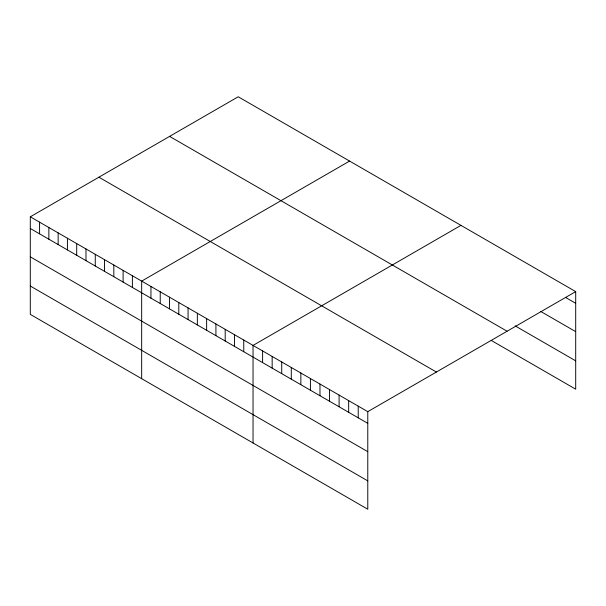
<?xml version="1.0" encoding="UTF-8"?>
<svg xmlns="http://www.w3.org/2000/svg" width="606" height="606" viewBox="0 0 606 606"><rect width="100%" height="100%" fill="white"/><g stroke="black" fill="none" stroke-linecap="round" stroke-linejoin="round"><path stroke-width="0.91" d="M30.3 216.812L367.781 411.656L367.781 509.229L30.3 314.385L30.3 216.812L238.219 96.771L575.7 291.615L575.7 389.188L491.239 340.42M349.586 161.075L141.668 281.108L141.668 378.682M460.954 225.371L253.043 345.412L253.043 442.978M367.781 411.656L575.7 291.615M566.14 297.781L575.7 303.295M540.635 311.401L575.7 331.641M515.138 325.884L575.7 360.843M169.604 136.388L507.086 331.232M98.914 177.202L436.396 372.046M30.3 228.492L367.781 423.336M30.3 256.838L367.781 451.682M30.3 286.04L367.781 480.884M358.222 406.134L358.222 417.814M348.662 400.611L348.662 412.3M339.095 395.097L339.095 406.777M329.535 389.575L329.535 401.255M319.976 384.052L319.976 395.733M310.416 378.53L310.416 390.211M300.849 373.016L300.849 384.696M291.289 367.494L291.289 379.174M281.729 361.971L281.729 373.652M272.162 356.449L272.162 368.13M262.603 350.927L262.603 362.608M243.756 340.049L243.756 351.73M234.477 334.694L234.477 346.374M225.197 329.331L225.197 341.019M215.918 323.975L215.918 335.656M206.638 318.62L206.638 330.3M197.351 313.257L197.351 324.945M188.072 307.901L188.072 319.582M178.793 302.545L178.793 314.226M169.513 297.182L169.513 308.863M160.234 291.827L160.234 303.508M150.947 286.471L150.947 298.152M132.388 275.753L132.388 287.433M123.109 270.397L123.109 282.078M113.83 265.034L113.83 276.715M104.55 259.679L104.55 271.359M95.263 254.315L95.263 266.004M85.984 248.96L85.984 260.641M76.704 243.604L76.704 255.285M67.425 238.241L67.425 249.93M58.146 232.886L58.146 244.566M48.859 227.53L48.859 239.211M39.579 222.167L39.579 233.848"/></g></svg>
